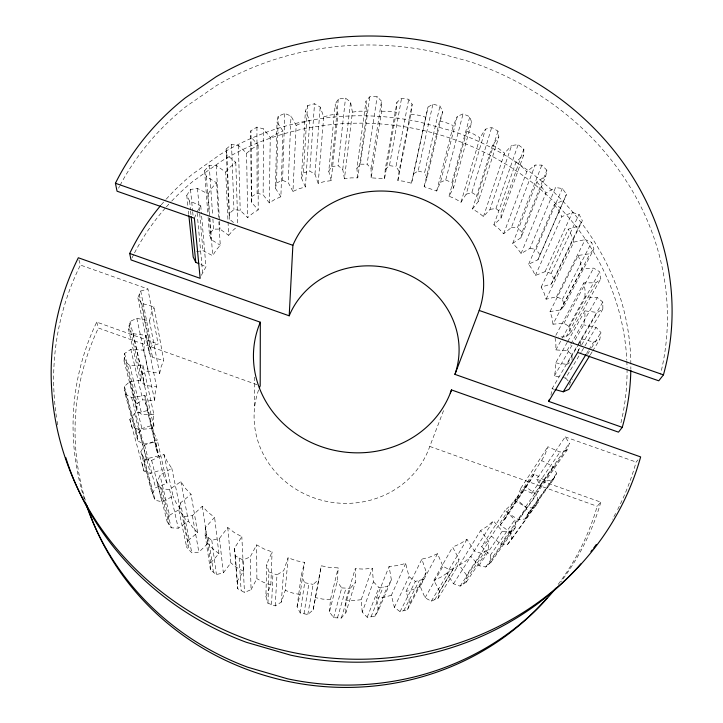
<?xml version="1.0" encoding="UTF-8"?>
<svg xmlns="http://www.w3.org/2000/svg" width="723" height="723" viewBox="0 0 723 723"><rect width="100%" height="100%" fill="white"/><g stroke="black" fill="none" stroke-linecap="round" stroke-linejoin="round"><path stroke-width="0.54" stroke-dasharray="3.62 2.71" d="M562.313 338.138L584.988 296.846L597.288 297.596L602.837 302.042L602.855 309.055L597.297 312.472L584.943 310.863L584.916 317.939L583.714 324.853L574.324 341.22M584.988 296.846L585.015 289.869L583.868 282.892L596.041 282.783L600.831 278.653L599.665 271.749L593.592 268.125L581.617 269.073L552.996 324.193L563.94 323.271L569.453 326.615L570.456 333.014L566.046 336.864L558.273 336.963M552.996 324.193L552.029 317.804L550.04 311.568L560.759 309.887L564.392 305.486L562.395 299.313L556.52 296.782L546.082 299.195L544.112 293.032L541.175 287.148L551.278 284.022L554.08 279.186L551.143 273.366L545.052 271.676L535.336 275.49L532.426 269.67L528.621 264.266L537.903 259.792L566.516 194.234L562.322 188.486L555.562 187.546L529.878 248.45L521.075 253.538L517.307 248.188L512.734 243.362L521.012 237.677L545.784 175.969L546.868 170.221L541.852 165.097L535.156 165.061L511.369 227.546L503.651 233.773L499.114 228.992L493.881 224.835L501.003 218.093L523.75 154.894L523.85 149.065L518.138 144.636L511.622 145.495L489.977 209.354L483.479 216.566L478.274 212.435L472.499 209.019L478.337 201.383L498.852 136.909L497.984 131.107L491.694 127.474L485.495 129.173L466.154 194.198L460.994 202.232L455.246 198.834L449.037 196.213L453.493 187.844L471.622 122.323L469.805 116.674L463.072 113.882L457.307 116.385L440.415 182.35L436.683 191.017L424.148 186.688L427.04 177.876L442.675 111.532L439.973 106.028L432.905 104.121L428.007 107.076L411.486 183.253L404.537 181.365L397.867 180.479L410.818 114.18L412.137 104.302L408.721 99.268L401.554 98.301L396.972 102.223L396.267 112.237L384.555 178.717L371.161 177.849L381.636 111.234L381.491 101.157L377.135 96.629L369.842 96.602L366.001 101.112L366.995 111.197L357.768 177.876L351.035 177.885L344.428 178.798L352.417 112.128L350.565 102.07L345.504 98.111L338.31 99.042L335.273 104.049L337.966 114.008L331.206 180.623L324.564 181.536L318.174 183.335L323.723 116.855L320.199 107.04L314.523 103.741L307.555 105.612L305.404 111.035L309.76 120.642L305.404 186.941L298.979 188.757L292.951 191.414L296.15 125.377L290.98 116.014L284.79 113.457L278.201 116.249L276.99 121.961L282.955 131.017L280.895 196.746L274.821 199.431L269.29 202.91L263.136 194.812L263.515 128.866L256.927 127.121L250.854 130.8L251.369 202.169L258.201 209.878L252.616 213.393L247.691 217.632L240.208 210.357L233.945 209.571L229.001 213.8L229.724 219.34L235.4 224.094M572.029 360.108L572.065 354.695L567.049 350.583L555.833 349.932L555.915 343.47L554.939 336.999L583.868 282.892M567.266 342.286L555.671 362.919L555.58 369.462L554.424 375.87L561.572 377.307M269.29 202.91L270.248 137.569L263.515 128.866M515.879 498.852L491.423 536.132L500.732 544.112L507.555 544.41L511.983 538.798L510.14 532.227L500.298 524.979L525.585 486.696L536.502 494.631L538.59 501.816L533.755 507.944L526.217 507.609L515.879 498.852L510.98 504.988L505.106 510.275L514.803 519.81L515.734 527.257L509.842 532.616L502.295 531.143L493.321 520.894L487.374 526.245L480.587 530.619L488.775 541.536L488.486 549.082L481.672 553.511L474.324 550.908L466.995 539.367L460.135 543.786L452.607 547.085L459.024 559.168L457.487 566.606L449.914 569.959L442.973 566.254L437.523 553.71L429.923 557.044L421.843 559.168L426.272 572.119L423.506 579.25L415.373 581.419L409.037 576.692L405.657 563.434L397.523 565.585L389.091 566.461L391.387 579.945L378.418 610.366L374.839 616.412L367.194 617.243L362.214 612.119L373.439 581.843L372.255 568.224L363.786 569.109L355.255 568.703L355.318 582.367L345.865 612.625L341.328 618.057L333.592 617.695L329.48 611.875L337.153 581.509L338.219 567.88L329.67 567.474L321.265 565.775L313.186 609.86L307.808 614.523L300.199 612.987L297.081 606.606L300.072 594.532L304.519 562.395L296.114 560.696L288.088 557.758L285.251 590.339L281.283 602.132L275.219 605.91L267.962 603.235L265.91 596.475L266.651 564.464L272.083 551.911L264.076 548.974L256.638 544.88L250.185 556.954L251.062 589.67L244.473 592.453L237.759 588.721L234.415 548.251L241.834 536.737L234.433 532.661L227.79 527.537L219.467 538.418L211.785 540.316L205.151 535.174L205.413 527.537L214.586 517.343L207.989 512.255L202.323 506.245L192.363 515.68L184.528 516.394L178.888 510.375L180.398 502.937L191.053 494.306L185.431 488.35L180.867 481.645L169.589 489.417L161.807 488.965L157.289 482.259L159.982 475.201L171.812 468.323L167.293 461.681L163.94 454.451L151.649 460.406L144.139 458.852L140.84 451.64L144.618 445.142L157.28 440.126L153.963 432.987L151.875 425.449L138.924 429.498L131.875 426.895L129.833 419.394L134.586 413.592L147.736 410.519L158.31 455.996L146.417 458.852L142.142 464.184L144.013 471.062L150.393 473.429L162.097 469.688L144.88 395.427L131.604 397.533L125.169 393.99L124.428 386.389L129.995 381.41L143.299 380.271L154.198 428.215L142.151 429.299L137.135 433.89L137.84 440.876L143.669 444.112L155.671 442.142L156.421 449.164L158.31 455.996M280.895 196.746L275.454 188.305L276.99 121.961M275.454 188.305L276.557 182.964L278.201 116.249M501.003 218.093L501.138 212.643L523.85 149.065M267.962 603.235L268.92 571.893L266.651 564.464M227.79 527.537L230.854 562.892L223.353 572.833L216.421 574.577L210.438 569.905L210.664 562.937L205.413 527.537M276.557 182.964L282.585 180.316L284.79 113.457M251.369 202.169L250.854 130.8M265.91 596.475L270.827 585.034L272.083 551.911M292.951 191.414L288.233 182.684L290.98 116.014M271.586 604.573L272.942 573.366M466.995 539.367L446.913 573.249L453.484 583.768L460.108 586.127L466.299 582.078L466.615 575.192L488.775 541.536M275.219 605.91L276.972 574.848L283.696 570.709L288.088 557.758M153.863 414.306L141.862 414.514L136.701 410.519L137.144 403.606L142.774 399.846L154.677 400.497L143.931 350.158L130.8 349.408L124.573 353.475L124.049 360.985L129.724 365.341L142.991 365.151L153.863 414.306L153.457 421.274L154.198 428.215M154.677 400.497L155.074 393.619L156.602 386.868L146.109 335.373L133.177 333.71L128.369 328.685L130.104 321.446L136.828 318.346L149.48 320.895L159.62 373.502L148.134 371.188L142.051 374.062L140.497 380.75L144.871 385.368L156.602 386.868M305.404 186.941L301.428 177.966L305.404 111.035M142.991 365.151L142.512 372.725L143.299 380.271M143.931 350.158L144.401 342.693L146.109 335.373M301.428 177.966L303.407 172.896L307.555 105.612M318.174 183.335L314.966 174.18L309.778 171.107L314.523 103.741M384.555 178.717L385.232 169.345L396.972 102.223M281.283 602.132L283.696 570.709M314.966 174.18L320.199 107.04M329.48 611.875L330.474 599.466L338.219 567.88M331.206 180.623L328.766 171.315L335.273 104.049M328.766 171.315L331.55 166.615L338.31 99.042M344.428 178.798L342.756 169.399L338.138 165.712L345.504 98.111M342.756 169.399L350.565 102.07M297.081 606.606L301.22 575.662L304.519 562.395M357.768 177.876L356.882 168.432L366.001 101.112M397.867 180.479L399.105 171.234L412.137 104.302M356.882 168.432L360.416 164.193L369.842 96.602M300.199 612.987L304.69 582.675L301.22 575.662M371.161 177.849L371.062 168.414L367.094 164.184L377.135 96.629M371.062 168.414L381.491 101.157M304.003 613.755L308.902 583.524M313.186 609.86L321.265 565.775M592.652 351.007L599.774 339.503L600.94 332.535L596.059 327.338L583.714 324.853M580.253 344.754L581.301 338.744L593.556 342.096L599.774 339.503M307.808 614.523L313.122 584.383L319.078 579.268M569.679 385.07L570.049 382.928L572.381 379.123M385.232 169.345L389.444 165.657L401.554 98.301M550.935 395.201L552.101 388.712L578.337 343.967M399.105 171.234L395.996 166.525L408.721 99.268M521.012 237.677L522.051 232.318L546.868 170.221M202.323 506.245L207.835 543.515L198.87 552.146L191.803 552.815L186.706 547.329L188.052 540.542L180.398 502.937M437.523 553.71L420.199 586.389L425.061 597.813L431.315 601.175L438.174 598.111L439.602 591.324L459.024 559.168M411.486 183.253L428.007 107.076M413.628 173.764L418.129 170.98L432.905 104.121M159.62 373.502L161.121 366.841L163.687 360.479L154.017 306.805L141.717 303.398L137.858 297.84L140.732 291.026L147.926 288.983L158.111 344.021L151.586 345.937L149.001 352.237L152.517 357.37L163.687 360.479M427.04 177.876L424.591 172.725L439.973 106.028M149.48 320.895L151.161 313.692L154.017 306.805M424.148 186.688L439.566 120.94L442.675 111.532M436.683 191.017L453.285 125.63L457.307 116.385M440.415 182.35L445.702 179.982L463.072 113.882M453.493 187.844L451.866 182.576L469.805 116.674M333.592 617.695L341.726 587.916L337.153 581.509M449.037 196.213L466.814 131.252L471.622 122.323M337.46 617.876L346.01 588.124M460.994 202.232L479.918 137.732L485.495 129.173M345.865 612.625L345.847 600.189L355.255 568.703M341.328 618.057L350.303 588.323L355.318 582.367M466.154 194.198L471.839 192.589L491.694 127.474M472.499 209.019L492.526 145.052L498.852 136.909M478.337 201.383L477.578 195.96L497.984 131.107M483.479 216.566L504.582 153.186L511.622 145.495M489.977 209.354L495.942 208.531L518.138 144.636M518.472 519.71L566.968 450.239L569.453 443.118L565.169 436.909L536.602 479.213L540.442 484.916L538.129 491.459L531.803 493.14L520.804 488.287L518.436 494.866L515.029 500.976L525.711 506.651L528.531 512.824L525.133 518.987L518.472 519.71L508.179 513.24L534.17 473.899L545.585 480.985L552.914 480.226L556.602 473.502L553.429 466.76L541.608 460.551L515.029 500.976M362.214 612.119L361.184 599.719L372.255 568.224M493.881 224.835L516.014 162.079L523.75 154.894M577.695 352.435L579.738 346.706M566.968 450.239L560.018 452.056L547.862 446.742L545.314 453.899L541.608 460.551M503.651 233.773L526.769 171.703L535.156 165.061M180.867 481.645L188.432 521.075L178.256 528.206L171.243 527.817L167.14 521.69L169.553 515.237L159.982 475.201M537.903 259.792L566.516 194.234M258.608 389.941A90.239 84.953 10.1 0 0 316.041 498.563A90.239 84.953 10.1 0 0 429.769 446.443L444.256 408.766M405.657 563.434L391.369 595.309L394.369 607.374L400.063 611.667L407.42 609.679L409.95 603.181L426.272 572.119M522.051 232.318L517.505 227.546L541.852 165.097M512.734 243.362L536.782 182.024L545.784 175.969M367.194 617.243L378.969 587.483L387.447 586.588L391.387 579.945M201.365 275.336L205.965 266.769L201.518 214.695M378.418 610.366L376.394 598.093L389.091 566.461M371.016 616.827L383.208 587.031M521.075 253.538L545.992 192.978L555.562 187.546M194.37 218.256L196.267 213.665M374.839 616.412L387.447 586.588M528.621 264.266L554.351 204.519L564.455 199.756M539.846 254.632L536.05 249.29L562.322 188.486M535.336 275.49L561.798 216.602L572.39 212.544L579.069 214.388L582.34 220.651L554.08 279.186M545.052 271.676L572.39 212.544M541.175 287.148L568.296 229.164L579.313 225.838L582.34 220.651M551.143 273.366L579.069 214.388M394.369 607.374L409.037 576.692M551.278 284.022L579.313 225.838M546.082 299.195L573.791 242.133L571.577 235.49L568.296 229.164M409.95 603.181L406.001 591.396L421.843 559.168M556.52 296.782L585.187 239.575L591.64 242.322L593.899 248.974L564.392 305.486M550.04 311.568L578.246 255.463L589.959 253.701L593.899 248.974M400.063 611.667L415.373 581.419M562.395 299.313L591.64 242.322M403.741 610.673L419.439 580.334M560.759 309.887L589.959 253.701M251.062 589.67L256.882 578.662L256.638 544.88M407.42 609.679L423.506 579.25M563.94 323.271L593.592 268.125M555.833 349.932L561.771 339.123M569.453 326.615L599.665 271.749M566.046 336.864L596.041 282.783M570.456 333.014L600.831 278.653M500.298 524.979L504.726 519.421L508.179 513.24M504.726 519.421L530.42 480.641L534.17 473.899M567.817 341.31L584.943 310.863M439.602 591.324L433.863 580.325L452.607 547.085M425.061 597.813L442.973 566.254M163.94 454.451L173.068 496.24L161.988 501.717L155.201 500.307L152.192 493.71L155.59 487.754L167.022 483.136L157.28 440.126M567.049 350.583L570.348 344.808M570.899 343.841L597.288 297.596M554.424 375.87L573.773 342.178M578.49 343.542L602.837 302.042M555.671 362.919L566.922 364.365L577.614 346.109M578.174 345.151L597.297 312.472M577.731 351.532L581.156 345.739M581.726 344.772L602.855 309.055M431.315 601.175L449.914 569.959M562.593 377.514L565.657 378.129L581.147 352.255M581.717 351.297L596.059 327.338M434.749 599.638L453.701 568.278M196.593 251.577L202.955 250.628L212.679 255.707L216.032 250.194L220.262 245.214L218.852 221.78M586.561 353.565L588.305 350.7M588.893 349.742L593.556 342.096M438.174 598.111L457.487 566.606M587.537 354.406L591.034 348.703M591.613 347.754L600.94 332.535M466.615 575.192L459.268 565.232L480.587 530.619M590.275 354.848L592.056 351.965M197.027 211.821L200.759 205.838L189.589 201.03L186.769 195.382L190.501 189.462L197.487 188.468L208.152 193.963L212.679 255.707M208.152 193.963L211.839 188.052L216.493 182.72L206.38 176.575L204.573 170.7L209.209 165.44L216.204 165.395L225.721 172.155L228.667 235.337L219.982 229.074L213.601 229.146L209.381 234.062L211.044 239.521L220.262 245.214M453.484 583.768L493.321 520.894M236.846 581.771L243.534 571.26L241.834 536.737M459.268 565.232L465.431 561.229L470.845 556.33L478.906 565.684L485.72 567.013L491.098 562.105L490.302 555.291L481.581 546.606L505.106 510.275M520.804 488.287L547.862 446.742M460.108 586.127L481.672 553.511M463.208 584.103L485.079 551.297M466.299 582.078L488.486 549.082M478.906 565.684L502.295 531.143M531.803 493.14L560.018 452.056M490.302 555.291L514.803 519.81M540.442 484.916L569.453 443.118M525.711 506.651L553.429 466.76M539.286 488.179L568.215 446.678M500.732 544.112L526.217 507.609M485.72 567.013L509.842 532.616M510.14 532.227L536.502 494.631M488.414 564.555L512.788 529.932M491.098 562.105L515.734 527.257M528.531 512.824L556.602 473.502M526.832 515.906L554.758 476.855M525.133 518.987L552.914 480.226M507.555 544.41L533.755 507.944M511.983 538.798L538.59 501.816M491.423 536.132L486.94 541.753L481.581 546.606M525.585 486.696L530.42 480.641M228.667 235.337L232.851 230.411L236.999 226.841M225.721 172.155L230.321 166.896L235.779 162.314L226.905 155.002L226.118 149.046L231.541 144.546L238.4 145.413L246.588 153.249L247.691 217.632M558.102 584.464A266.118 251.252 10 0 0 597.171 506.281L600.813 502.151L536.602 479.213M617.659 509.507A296.575 275.309 10.1 0 0 636.113 462.06L638.057 459.855M210.664 562.937L218.933 553.619L214.586 517.343M246.588 153.249L251.984 148.721L258.102 144.989L250.628 136.692M188.052 540.542L197.65 532.634L191.053 494.306M446.913 573.249L440.696 577.288L433.863 580.325M251.577 196.665L257.117 193.204L263.136 194.812M566.922 364.365L569.471 362.774M270.248 137.569L276.303 133.863L282.955 131.017M169.553 515.237L180.217 508.92L171.812 468.323M420.199 586.389L413.321 589.435L406.001 591.396M296.15 125.377L302.738 122.558L309.76 120.642M234.415 548.251L235.427 555.888L242.874 560.009L250.185 556.954M303.407 172.896L309.778 171.107M323.723 116.855L330.709 114.957L337.966 114.008M391.369 595.309L384.012 597.279L376.394 598.093M573.791 242.133L585.187 239.575M331.55 166.615L338.138 165.712M352.417 112.128L359.638 111.179L366.995 111.197M361.184 599.719L353.547 600.542L345.847 600.189M360.416 164.193L367.094 164.184M511.369 227.546L517.505 227.546M381.636 111.234L388.965 111.252L396.267 112.237M341.726 587.916L350.303 588.323M330.474 599.466L322.756 599.114L315.183 597.578M389.444 165.657L395.996 166.525M410.818 114.18L418.111 115.165L425.72 117.207M529.878 248.45L536.05 249.29M304.69 582.675L313.122 584.383M300.072 594.532L292.499 592.996L285.251 590.339M439.566 120.94L446.516 122.811L453.285 125.63M418.129 170.98L424.591 172.725M552.101 388.712L554.125 389.272M78.924 259.837L80.416 265.052L147.926 288.983M565.169 436.909L636.113 462.06M84.356 499.06A268.965 253.538 10 0 1 96.728 322.106L158.111 344.021M96.728 322.106L98.418 327.998L257.786 384.961M429.769 446.443L597.171 506.281M268.92 571.893L276.972 574.848M270.827 585.034L263.597 582.376L256.882 578.662M466.814 131.252L473.61 134.071L479.918 137.732M282.585 180.316L288.233 182.684M445.702 179.982L451.866 182.576M200.877 264.555L205.965 266.769M243.534 571.26L236.846 567.564L230.854 562.892M492.526 145.052L498.87 148.739L504.582 153.186M471.839 192.589L477.578 195.96M516.014 162.079L521.771 166.561L526.769 171.703M218.933 553.619L212.969 548.983L207.835 543.515M495.942 208.531L501.138 212.643M373.439 581.843L378.969 587.483M536.782 182.024L541.825 187.212L545.992 192.978M197.65 532.634L192.562 527.203L188.432 521.075M565.657 378.129L569.317 382.124M554.351 204.519L558.563 210.339L561.798 216.602M180.217 508.92L176.123 502.846L173.068 496.24M167.022 483.136L164.004 476.593L162.097 469.688M578.246 255.463L580.488 262.187L581.617 269.073M144.88 395.427L145.675 403.073L147.736 410.519M129.833 419.394L144.013 471.062M140.84 451.64L152.192 493.71M125.169 393.99L137.84 440.876M142.485 455.237L153.692 497.008M124.799 390.185L137.487 437.379M144.139 458.852L155.201 500.307M124.428 386.389L137.135 433.89M138.924 429.498L150.393 473.429M134.586 413.592L146.417 458.852M144.618 445.142L155.59 487.754M131.604 397.533L143.669 444.112M129.995 381.41L142.151 429.299M124.049 360.985L136.701 410.519M124.311 357.225L136.927 407.058M151.649 460.406L161.988 501.717M124.573 353.475L137.144 403.606M157.289 482.259L167.14 521.69M159.548 485.612L169.191 524.753M129.724 365.341L141.862 414.514M161.807 488.965L171.243 527.817M130.8 349.408L142.774 399.846M128.369 328.685L140.497 380.75M145.675 403.073L156.421 449.164M129.236 325.061L141.274 377.406M133.177 333.71L144.871 385.368M130.104 321.446L142.051 374.062M169.589 489.417L178.256 528.206M136.828 318.346L148.134 371.188M178.888 510.375L186.706 547.329M137.858 297.84L149.001 352.237M181.708 513.384L189.254 550.076M139.295 294.424L150.294 349.082M184.528 516.394L191.803 552.815M141.717 303.398L152.517 357.37M140.732 291.026L151.586 345.937M192.363 515.68L198.87 552.146M205.151 535.174L210.438 569.905M208.468 537.74L213.43 572.236M211.785 540.316L216.421 574.577M219.467 538.418L223.353 572.833M186.769 195.382L187.944 206.597M188.405 211.089L188.757 214.451M189.589 201.03L190.492 209.95M190.61 211.062L191.053 215.526M190.501 189.462L192.571 210.538M192.679 211.649L193.113 216.087M197.126 212.942L202.567 272.345M197.487 188.468L202.955 250.628M200.759 205.838L201.419 213.592M204.573 170.7L207.781 212.942M208.116 217.388L209.381 234.062M206.38 176.575L209.128 213.665M209.462 218.165L211.044 239.521M235.427 555.888L237.759 588.721M209.209 165.44L212.598 214.614M212.905 219.087L213.601 229.146M239.15 557.948L241.121 590.592M216.493 182.72L218.581 217.316M216.204 165.395L219.458 220.135M219.521 221.256L219.982 229.074M242.874 560.009L244.473 592.453M226.905 155.002L229.724 219.34M226.118 149.046L229.001 213.8M231.541 144.546L233.945 209.571M235.779 162.314L237.831 226.127M238.4 145.413L240.208 210.357M254.324 377.135L254.613 407.266M256.927 127.121L257.117 193.204M258.102 144.989L258.201 209.878M132.002 257.894A259.693 239.268 11.7 0 1 134.026 253.881M134.541 252.887A259.693 239.268 11.7 0 1 165.666 207.682M166.407 206.841A259.693 239.268 11.7 0 1 170.935 201.898M171.703 201.084A259.693 239.268 11.7 0 1 193.068 181.247L220.506 161.717A259.693 239.268 11.7 0 1 482.901 151.595A259.693 239.268 11.7 0 1 626.805 360.162M626.85 361.283A259.693 239.268 11.7 0 1 627.049 367.926M627.058 369.019A259.693 239.268 11.7 0 1 620.497 424.645M118.545 188.224A288.604 260.723 11.6 0 1 119.575 186.254M120.09 185.269A288.604 260.723 11.6 0 1 186.091 106.489L216.466 85.603A288.604 260.723 11.6 0 1 433.637 51.758L470.058 61.681A288.604 260.723 11.6 0 1 660.451 374.415M161.238 204.862A262.404 241.319 11.7 0 1 165.549 199.91M166.281 199.096A262.404 241.319 11.7 0 1 192.408 174.207L220.126 154.541A262.404 241.319 11.7 0 1 419.051 121.862L452.408 131.017A262.404 241.319 11.7 0 1 630.836 369.182M615.635 513.411A296.575 275.309 10.1 0 1 612.462 519.222M57.741 424.934A296.575 275.309 10.1 0 1 56.99 420.578M56.475 417.252A296.575 275.309 10.1 0 1 80.416 265.052M600.813 502.151A268.965 253.538 10 0 1 560.732 581.979M85.296 500.171A266.118 251.252 10 0 1 98.418 327.998"/><path stroke-width="1.08" d="M260.316 322.214A101.69 93.873 10.2 0 0 321.03 446.543A101.69 93.873 10.2 0 0 451.495 389.923L640.641 456.918A300.108 278.048 10.2 0 1 250.655 640.695A300.108 278.048 10.2 0 1 78.328 257.759L260.316 322.214L260.19 385.82A90.239 84.953 10.1 0 0 259.367 387.871M160.533 205.703A262.404 241.319 11.7 0 0 129.706 253.466L131.017 259.919L289.191 315.806L292.878 245.305A98.943 88.875 11.6 0 1 417.144 197.18A98.943 88.875 11.6 0 1 479.195 310.447L663.434 374.866L658.761 380.813L577.695 352.435L548.703 401.382L622.25 427.347A262.404 241.319 11.7 0 0 630.817 370.284M548.703 401.382L549.444 399.322M622.25 427.347L618.481 432.155L454.93 374.369L479.195 310.447M450.293 393.059L451.495 389.923M555.147 389.552L563.244 391.785L585.973 354.523M589.688 355.806L568.929 389.363L563.244 391.785M663.434 374.866A291.956 263.145 11.6 0 0 546.805 89.372A291.956 263.145 11.6 0 0 215.996 76.846L185.287 97.876A291.956 263.145 11.6 0 0 115.427 183.262L292.878 245.305M129.706 253.466L200.163 278.328L194.37 218.256L117.045 191.206L115.427 183.262M188.875 215.581L193.204 257.099L195.788 262.341L198.834 263.669M191.17 216.638L195.788 262.341M289.191 315.806A88.07 80.922 11.7 0 1 400.199 271.306A88.07 80.922 11.7 0 1 454.93 374.369M596.33 544.455A296.575 275.309 10.1 0 1 593.673 548.07M592.318 549.869A296.575 275.309 10.1 0 1 590.944 551.649M580.894 563.85A296.575 275.309 10.1 0 1 290.745 655.183L246.38 642.304A296.575 275.309 10.1 0 1 65.748 457.478M555.888 588.16A268.965 253.538 10 0 1 287.573 678.816L247.673 667.202A268.965 253.538 10 0 1 85.377 502.223M546.904 598.283A266.118 251.252 10 0 1 290.284 681.861A266.118 251.252 10 0 1 86.95 505.449"/></g></svg>
